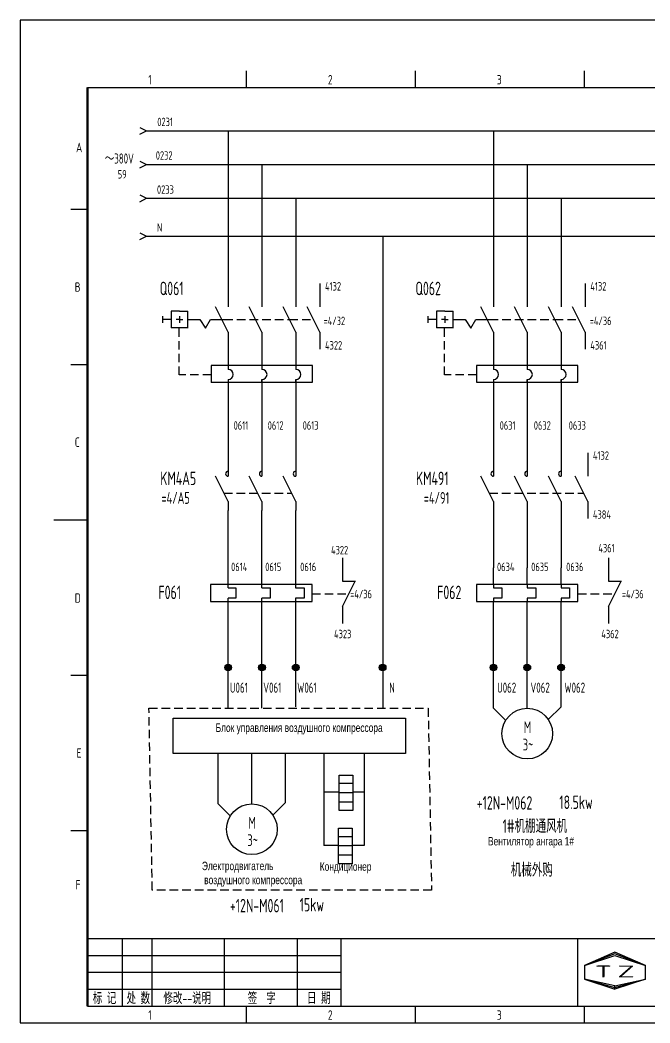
# Model space of a CAD drawing. Header units: millimetres. Extents: x 743 to 25007, y -5378 to 2245.
# Drawn here: x 4284 to 4470.4, y -699.8 to -402.8 of the extents above; entities that cross this region are included whole.
import ezdxf
from ezdxf.enums import TextEntityAlignment as Align

# ---------------------------------------------------------------- set-up
doc = ezdxf.new("R2010")
doc.units = ezdxf.units.MM
doc.header["$LTSCALE"] = 10
doc.header["$MEASUREMENT"] = 0
doc.linetypes.add('DASHED2', pattern=[0.375, 0.25, -0.125])
doc.linetypes.add('HIDDEN', pattern=[0.375, 0.25, -0.125])
doc.layers.add('CONTINUOUS', color=7, linetype='Continuous')
doc.layers.add('DASHED', color=7, linetype='HIDDEN')
doc.styles.add('ROMAN', font='ROMANC.shx', dxfattribs={"width": 0.7, "height": 0.7})
doc.styles.get("Standard").update_dxf_attribs({"font": 'isocp', "width": 0.707, "bigfont": 'intecad.shx'})

# ---------------------------------------------------------------- blocks, each defined once
blk = doc.blocks.new('1')
at = {"layer": 'CONTINUOUS'}
for p in [(1908.14, 1601.97), (1908.14, 1599.97)]:
    blk.add_line(p, (1906.14, 1600.97), dxfattribs=at)

msp = doc.modelspace()

# ---------------------------------------------------------------- hatches: boundary and pattern name
at = {"linetype": 'HIDDEN'}
h = msp.add_hatch(color=0, dxfattribs=at)
edge = h.paths.add_edge_path()
edge.add_arc((4345.61, -594.55), 1, 0, 360)
h = msp.add_hatch(color=0, dxfattribs=at)
edge = h.paths.add_edge_path()
edge.add_arc((4355.61, -594.55), 1, 0, 360)
h = msp.add_hatch(color=0, dxfattribs=at)
edge = h.paths.add_edge_path()
edge.add_arc((4365.61, -594.55), 1, 0, 360)
h = msp.add_hatch(color=0, dxfattribs=at)
edge = h.paths.add_edge_path()
edge.add_arc((4391.31, -594.55), 1, 0, 360)
h = msp.add_hatch(color=0, dxfattribs=at)
edge = h.paths.add_edge_path()
edge.add_arc((4424.11, -594.55), 1, 0, 360)
h = msp.add_hatch(color=0, dxfattribs=at)
edge = h.paths.add_edge_path()
edge.add_arc((4434.11, -594.55), 1, 0, 360)
h = msp.add_hatch(color=0, dxfattribs=at)
edge = h.paths.add_edge_path()
edge.add_arc((4444.11, -594.55), 1, 0, 360)

# ---------------------------------------------------------------- linework, layer by layer
for p, q in [((4391.35, -466.81), (4391.35, -606.61)), ((4372.76, -480.81), (4372.76, -487.77)), ((4451.26, -480.81), (4451.26, -487.77)), ((4451.26, -495.27), (4447.51, -487.77)), ((4372.76, -495.27), (4372.76, -500.27)), ((4451.26, -495.27), (4451.26, -500.27)), ((4449.11, -510.06), (4449.11, -505.09)), ((4424.11, -545.4), (4424.11, -565)), ((4434.11, -545.4), (4434.11, -565)), ((4444.11, -545.4), (4444.11, -565)), ((4345.61, -570), (4345.61, -548.08)), ((4355.61, -570), (4355.61, -548.08)), ((4365.61, -570), (4365.61, -548.08)), ((4458.13, -562.03), (4458.13, -568.99)), ((4458.13, -576.49), (4461.88, -568.99)), ((4458.13, -568.99), (4461.98, -568.99)), ((4458.13, -576.49), (4458.13, -581.49)), ((4385.84, -619.84), (4385.84, -647.25)), ((4378.45, -628.85), (4382.52, -628.85)), ((4378.45, -631.49), (4374.19, -631.49)), ((4378.45, -631.52), (4382.52, -631.52)), ((4386.08, -631.49), (4382.52, -631.49)), ((4378.45, -634.3), (4382.52, -634.3)), ((4378.21, -647.25), (4373.95, -647.25)), ((4378.21, -644.61), (4382.28, -644.61)), ((4378.21, -647.28), (4382.28, -647.28)), ((4385.84, -647.25), (4382.28, -647.25)), ((4378.21, -650.06), (4382.28, -650.06))]:
    msp.add_line(p, q)
at = {"color": 0, "linetype": 'HIDDEN'}
for p, q in [((4363.74, -491.52), (4370.89, -491.52)), ((4442.23, -491.52), (4449.39, -491.52)), ((4449.11, -572.74), (4460.01, -572.74))]:
    msp.add_line(p, q, dxfattribs=at)
at = {"color": 1}
for p, q in [((4379.44, -562.03), (4379.44, -568.99)), ((4379.44, -568.99), (4383.29, -568.99)), ((4379.44, -576.49), (4383.19, -568.99)), ((4379.44, -576.49), (4379.44, -581.49))]:
    msp.add_line(p, q, dxfattribs=at)
at = {"color": 1, "linetype": 'HIDDEN'}
msp.add_line((4370.42, -572.74), (4381.32, -572.74), dxfattribs=at)
at = {"color": 2, "linetype": 'DASHED2'}
msp.add_lwpolyline([(4322.17, -606.61), (4404.78, -606.61), (4405.78, -660.47), (4323.17, -660.47)], close=True, dxfattribs=at)
for points in [[(4329.36, -609.57), (4398.11, -609.57), (4398.11, -619.98), (4329.36, -619.98)], [(4378.45, -626.39), (4382.52, -626.39), (4382.52, -636.91), (4378.45, -636.91)], [(4378.21, -642.15), (4382.28, -642.15), (4382.28, -652.67), (4378.21, -652.67)]]:
    msp.add_lwpolyline(points, close=True)
at = {"layer": 'CONTINUOUS', "color": 3}
for p, q in [((4704.04, -402.81), (4284.04, -402.81)), ((4284.04, -402.81), (4284.04, -699.81)), ((4284.04, -699.81), (4704.04, -699.81))]:
    msp.add_line(p, q, dxfattribs=at)
at = {"layer": 'CONTINUOUS', "linetype": 'Continuous'}
for p, q in [((4351.04, -422.81), (4351.04, -417.81)), ((4401.04, -422.81), (4401.04, -417.81)), ((4451.04, -422.81), (4451.04, -417.81)), ((4299.04, -458.81), (4304.04, -458.81)), ((4299.04, -504.81), (4304.04, -504.81)), ((4294.04, -550.81), (4304.04, -550.81)), ((4299.04, -596.81), (4304.04, -596.81)), ((4299.04, -642.81), (4304.04, -642.81)), ((4304.04, -674.81), (4699.04, -674.81)), ((4314.32, -694.81), (4314.32, -674.81)), ((4323.15, -694.81), (4323.15, -674.81)), ((4344.39, -674.81), (4344.39, -694.81)), ((4366.04, -674.81), (4366.04, -694.81)), ((4379.04, -694.81), (4379.04, -674.81)), ((4449.04, -694.81), (4449.04, -674.81)), ((4304.04, -679.81), (4379.04, -679.81)), ((4460.04, -678.81), (4451.04, -682.81)), ((4460.04, -679.31), (4451.04, -682.81)), ((4451.04, -682.81), (4460.04, -679.81)), ((4469.04, -682.81), (4460.04, -678.81)), ((4469.04, -682.81), (4460.04, -679.31)), ((4460.04, -679.81), (4469.04, -682.81)), ((4451.04, -682.81), (4451.04, -686.81)), ((4469.04, -686.81), (4469.04, -682.81)), ((4304.04, -684.81), (4379.04, -684.81)), ((4451.04, -686.81), (4460.04, -689.81)), ((4460.04, -688.81), (4451.04, -686.81)), ((4451.04, -686.81), (4460.04, -689.31)), ((4460.04, -689.31), (4469.04, -686.81)), ((4469.04, -686.81), (4460.04, -689.81)), ((4460.04, -688.81), (4469.04, -686.81)), ((4460.04, -689.81), (4460.04, -688.81)), ((4460.04, -689.81), (4460.04, -688.81)), ((4304.04, -689.81), (4379.04, -689.81)), ((4351.04, -699.81), (4351.04, -694.81)), ((4401.04, -699.81), (4401.04, -694.81)), ((4451.04, -699.81), (4451.04, -694.81))]:
    msp.add_line(p, q, dxfattribs=at)
at = {"layer": 'CONTINUOUS'}
for p, q in [((4304.04, -422.81), (4699.04, -422.81)), ((4321.48, -435.6), (4672.27, -435.6)), ((4345.61, -435.6), (4345.61, -487.77)), ((4424.11, -435.6), (4424.11, -487.77)), ((4321.48, -445.6), (4674.68, -445.6)), ((4355.61, -445.6), (4355.61, -487.77)), ((4434.11, -445.6), (4434.11, -487.77)), ((4321.48, -455.6), (4672.27, -455.6)), ((4365.61, -455.6), (4365.61, -487.77)), ((4444.11, -455.6), (4444.11, -487.77)), ((4321.48, -466.81), (4672.27, -466.81)), ((4328.72, -489), (4328.72, -494)), ((4331.22, -489), (4328.72, -489)), ((4331.22, -489), (4333.72, -489)), ((4333.72, -494), (4333.72, -489)), ((4345.61, -495.27), (4341.86, -487.77)), ((4355.61, -495.27), (4351.86, -487.77)), ((4365.61, -495.27), (4361.86, -487.77)), ((4372.76, -495.27), (4369.01, -487.77)), ((4409.72, -489), (4407.22, -489)), ((4407.22, -489), (4407.22, -494)), ((4409.72, -489), (4412.22, -489)), ((4412.22, -494), (4412.22, -489)), ((4424.11, -495.27), (4420.36, -487.77)), ((4434.11, -495.27), (4430.36, -487.77)), ((4444.11, -495.27), (4440.36, -487.77)), ((4326.22, -490.5), (4326.22, -492.5)), ((4328.72, -491.5), (4326.22, -491.5)), ((4331.22, -491.5), (4330.22, -491.5)), ((4331.22, -490.5), (4331.22, -492.5)), ((4331.22, -491.5), (4332.22, -491.5)), ((4333.72, -491.5), (4337.25, -491.5)), ((4337.25, -491.5), (4338.92, -494.04)), ((4338.92, -494.04), (4340.43, -491.52)), ((4340.43, -491.52), (4344.46, -491.52)), ((4404.72, -490.5), (4404.72, -492.5)), ((4407.22, -491.5), (4404.72, -491.5)), ((4409.72, -491.5), (4408.72, -491.5)), ((4409.72, -490.5), (4409.72, -492.5)), ((4409.72, -491.5), (4410.72, -491.5)), ((4412.22, -491.5), (4415.74, -491.5)), ((4415.74, -491.5), (4417.42, -494.04)), ((4417.42, -494.04), (4418.93, -491.52)), ((4418.93, -491.52), (4422.96, -491.52)), ((4333.75, -494), (4328.72, -494)), ((4345.61, -495.27), (4345.61, -505.27)), ((4355.61, -495.27), (4355.61, -505.27)), ((4365.61, -495.27), (4365.61, -505.27)), ((4412.24, -494), (4407.22, -494)), ((4424.11, -495.27), (4424.11, -505.27)), ((4434.11, -495.27), (4434.11, -505.27)), ((4444.11, -495.27), (4444.11, -505.27)), ((4345.61, -504.25), (4345.61, -506.25)), ((4355.61, -504.25), (4355.61, -506.25)), ((4365.61, -504.25), (4365.61, -506.25)), ((4424.11, -504.25), (4424.11, -506.25)), ((4434.11, -504.25), (4434.11, -506.25)), ((4444.11, -504.25), (4444.11, -506.25)), ((4370.61, -505.08), (4340.61, -505.08)), ((4340.61, -505.13), (4340.61, -510.1)), ((4370.61, -510.06), (4370.61, -505.09)), ((4449.11, -505.08), (4419.11, -505.08)), ((4419.11, -505.11), (4419.11, -510.08)), ((4340.61, -510.08), (4370.61, -510.08)), ((4345.61, -509.25), (4345.61, -537.9)), ((4355.61, -509.25), (4355.61, -537.9)), ((4355.61, -510.25), (4355.61, -509.25)), ((4365.61, -509.25), (4365.61, -537.9)), ((4365.61, -510.25), (4365.61, -509.25)), ((4419.11, -510.08), (4449.11, -510.08)), ((4424.11, -509.25), (4424.11, -537.9)), ((4434.11, -509.25), (4434.11, -537.9)), ((4434.11, -510.25), (4434.11, -509.25)), ((4444.11, -509.25), (4444.11, -537.9)), ((4444.11, -510.25), (4444.11, -509.25)), ((4452.02, -530.93), (4452.02, -537.9)), ((4345.61, -545.4), (4341.86, -537.9)), ((4355.61, -545.4), (4351.86, -537.9)), ((4365.61, -545.4), (4361.86, -537.9)), ((4424.11, -545.4), (4420.36, -537.9)), ((4434.11, -545.4), (4430.36, -537.9)), ((4444.11, -545.4), (4440.36, -537.9)), ((4452.02, -545.4), (4448.27, -537.9)), ((4345.61, -545.4), (4345.61, -548.08)), ((4355.61, -545.4), (4355.61, -548.08)), ((4365.61, -545.4), (4365.61, -548.08)), ((4452.02, -545.4), (4452.02, -550.4)), ((4424.11, -570), (4424.11, -565)), ((4434.11, -570), (4434.11, -565)), ((4444.11, -570), (4444.11, -565)), ((4419.11, -570), (4419.11, -575)), ((4429.11, -570), (4419.11, -570)), ((4424.11, -570), (4424.11, -571)), ((4439.11, -570), (4429.11, -570)), ((4434.11, -570), (4434.11, -571)), ((4449.11, -570), (4439.11, -570)), ((4444.11, -570), (4444.11, -571)), ((4449.11, -575), (4449.11, -570)), ((4424.11, -571), (4426.61, -571)), ((4426.61, -571), (4426.61, -574)), ((4434.11, -571), (4436.61, -571)), ((4436.61, -571), (4436.61, -574)), ((4444.11, -571), (4446.61, -571)), ((4446.61, -571), (4446.61, -574)), ((4345.61, -606.64), (4345.61, -574)), ((4355.61, -606.64), (4355.61, -574)), ((4365.61, -606.18), (4365.61, -574)), ((4419.11, -575), (4424.11, -575)), ((4426.61, -574), (4424.11, -574)), ((4424.11, -574), (4424.11, -575)), ((4424.11, -606.64), (4424.11, -575)), ((4424.11, -575), (4429.11, -575)), ((4429.11, -575), (4434.11, -575)), ((4436.61, -574), (4434.11, -574)), ((4434.11, -574), (4434.11, -575)), ((4434.11, -606.64), (4434.11, -575)), ((4434.11, -575), (4439.11, -575)), ((4439.11, -575), (4444.11, -575)), ((4444.11, -574), (4444.11, -575)), ((4446.61, -574), (4444.11, -574)), ((4444.11, -606.18), (4444.11, -575)), ((4444.11, -575), (4449.11, -575)), ((4345.61, -594.59), (4345.61, -594.59)), ((4355.61, -594.59), (4355.61, -594.59)), ((4424.11, -594.59), (4424.11, -594.59)), ((4434.11, -594.59), (4434.11, -594.59)), ((4427.74, -610.23), (4424.11, -606.6)), ((4424.11, -606.64), (4424.11, -606.64)), ((4434.11, -606.64), (4434.11, -606.64)), ((4440.34, -609.94), (4444.11, -606.18)), ((4342.62, -634.95), (4342.62, -619.84)), ((4352.62, -634.95), (4352.62, -619.84)), ((4362.62, -634.49), (4362.62, -619.84)), ((4373.95, -619.84), (4373.95, -647.25)), ((4346.26, -638.54), (4342.62, -634.91)), ((4358.86, -638.26), (4362.62, -634.49)), ((4304.04, -694.81), (4699.04, -694.81))]:
    msp.add_line(p, q, dxfattribs=at)
at = {"layer": 'CONTINUOUS', "lineweight": 50}
msp.add_line((4304.04, -422.81), (4304.04, -694.81), dxfattribs=at)
at = {"layer": 'CONTINUOUS', "color": 1}
for p, q in [((4350.42, -570), (4340.42, -570)), ((4340.42, -570), (4340.42, -575)), ((4345.61, -571), (4345.61, -568.61)), ((4360.42, -570), (4350.42, -570)), ((4355.61, -571), (4355.61, -569.1)), ((4370.42, -570), (4360.42, -570)), ((4365.61, -571), (4365.61, -569.22)), ((4370.42, -575), (4370.42, -570)), ((4345.61, -571), (4347.92, -571)), ((4347.92, -571), (4347.92, -574)), ((4355.58, -571), (4358.08, -571)), ((4358.08, -571), (4358.08, -574)), ((4365.58, -571), (4368.08, -571)), ((4368.08, -571), (4368.08, -574)), ((4340.42, -575), (4345.42, -575)), ((4345.42, -575), (4350.42, -575)), ((4347.92, -574), (4345.61, -574)), ((4350.42, -575), (4355.42, -575)), ((4355.42, -575), (4360.42, -575)), ((4358.08, -574), (4355.58, -574)), ((4360.42, -575), (4365.42, -575)), ((4365.42, -575), (4370.42, -575)), ((4368.08, -574), (4365.58, -574))]:
    msp.add_line(p, q, dxfattribs=at)
at = {"layer": 'CONTINUOUS'}
for centre, radius in [((4345.61, -594.55), 1), ((4355.61, -594.55), 1), ((4365.61, -594.55), 1), ((4391.31, -594.55), 1), ((4424.11, -594.55), 1), ((4434.11, -594.55), 1), ((4444.11, -594.55), 1), ((4434.11, -614.13), 7.5), ((4352.62, -642.45), 7.5)]:
    msp.add_circle(centre, radius, dxfattribs=at)
for centre, radius, start, end in [((4345.61, -507.75), 1.5, 270, 90), ((4355.61, -507.75), 1.5, 270, 90), ((4365.61, -507.75), 1.5, 270, 90), ((4424.11, -507.75), 1.5, 270, 90), ((4434.11, -507.75), 1.5, 270, 90), ((4444.11, -507.75), 1.5, 270, 90), ((4345.61, -537.17), 0.75, 90.1391, 269.8609), ((4355.61, -537.17), 0.75, 90.1391, 269.8609), ((4365.61, -537.17), 0.75, 90.1391, 269.8609), ((4424.11, -537.17), 0.75, 90.1391, 269.8609), ((4434.11, -537.17), 0.75, 90.1391, 269.8609), ((4444.11, -537.17), 0.75, 90.1391, 269.8609)]:
    msp.add_arc(centre, radius, start, end, dxfattribs=at)
at = {"layer": 'DASHED'}
for p, q in [((4344.46, -491.52), (4363.74, -491.52)), ((4422.96, -491.52), (4442.23, -491.52)), ((4331.1, -507.9), (4331.1, -494)), ((4409.59, -507.9), (4409.59, -494)), ((4340.61, -507.9), (4331.1, -507.9)), ((4419.11, -507.9), (4409.59, -507.9)), ((4344.36, -542.9), (4364.36, -542.9)), ((4422.86, -542.9), (4450.77, -542.9))]:
    msp.add_line(p, q, dxfattribs=at)

# ---------------------------------------------------------------- block references
at = {"rotation": 180}
for p in [(6227.61, 1165.37), (6227.61, 1155.37), (6227.61, 1145.37), (6227.61, 1134.16)]:
    msp.add_blockref('1', p, dxfattribs=at)

# ---------------------------------------------------------------- texts
at = {"width": 0.707}
for s, height, p in [('0231', 2.5, (4324.64, -434.23)), ('～380V', 3, (4309.05, -445.32)), ('0232', 2.5, (4324.2, -444.16)), ('59', 2.5, (4312.94, -449.74)), ('0233', 2.5, (4324.55, -454.26)), ('N', 2.5, (4324.55, -465.47)), ('4132', 2.5, (4374.27, -482.92)), ('4132', 2.5, (4452.77, -482.92)), ('=4/32', 2.5, (4373.85, -493.14)), ('=4/36', 2.5, (4452.59, -493.14)), ('4322', 2.5, (4374.27, -500.39)), ('4361', 2.5, (4452.77, -500.39)), ('0611', 2.5, (4347.22, -524.12)), ('0612', 2.5, (4357.32, -524.12)), ('0613', 2.5, (4367.66, -524.12)), ('0631', 2.5, (4425.94, -524.12)), ('0632', 2.5, (4436.04, -524.12)), ('0633', 2.5, (4446.38, -524.12)), ('4132', 2.5, (4453.53, -533.04)), ('4384', 2.5, (4453.53, -550.51)), ('4322', 2.5, (4376.05, -561.03)), ('0634', 2.5, (4425.16, -566.01)), ('0635', 2.5, (4435.27, -566.01)), ('0636', 2.5, (4445.61, -566.01)), ('=4/36', 2.5, (4462.1, -574.05)), ('4323', 2.5, (4376.94, -585.88)), ('U061', 3, (4346.14, -602.01)), ('V061', 3, (4356, -602.01)), ('W061', 3, (4366.04, -602.01)), ('N', 3, (4393.28, -602.01)), ('U062', 3, (4425.2, -602.01)), ('V062', 3, (4435.06, -602.01)), ('W062', 3, (4445.1, -602.01)), ('+12N-M062', 4, (4419.16, -636.64)), ('1#机棚通风机', 4, (4426.79, -643.52)), ('+12N-M061', 4, (4346.13, -667.07)), ('15kw', 4, (4366.76, -666.79))]:
    msp.add_text(s, height=height, dxfattribs=at).set_placement(p)
at = {"color": 1, "width": 0.707}
for s, height, p in [('=4/A5', 3.5, (4325.88, -546.08)), ('=4/91', 3.5, (4403.5, -546.08)), ('4361', 2.5, (4455.14, -560.44)), ('0614', 2.5, (4346.48, -566.01)), ('0615', 2.5, (4356.58, -566.01)), ('0616', 2.5, (4366.92, -566.01)), ('=4/36', 2.5, (4381.71, -574.05)), ('4362', 2.5, (4456.02, -585.88)), ('18.5kw', 4, (4443.59, -636.46)), ('机械外购', 4, (4429.22, -656.5))]:
    msp.add_text(s, height=height, dxfattribs=at).set_placement(p)
at = {"char_height": 2.5, "width": 48.3895, "attachment_point": 1}
for s, insert in [('{\\fArial|b0|i0|c204|p34;Блок управления воздушного компрессора}', (4341.91, -611.13)), ('{\\fArial|b0|i0|c204|p34;Вентилятор ангара 1#}', (4422.5, -644.74)), ('{\\fArial|b0|i0|c204|p34;Электродвигатель\\fArial|b0|i0|c0|p34;\\P\\fArial|b0|i0|c204|p34; воздушного компрессора}', (4337.84, -652.06)), ('{\\fArial|b0|i0|c204|p34;Кондиционер }', (4372.72, -652.25))]:
    msp.add_mtext(s, dxfattribs=dict(at, insert=insert))
at = {"layer": 'CONTINUOUS', "linetype": 'Continuous', "style": 'ROMAN'}
for s, height, width, p in [('1', 2.8, 0.7, (4321.97, -421.87)), ('2', 2.8, 0.7, (4375.13, -421.87)), ('3', 2.8, 0.7, (4425.11, -421.87)), ('A', 2.8, 0.7, (4300.61, -441.96)), ('B', 2.8, 0.7, (4300.22, -483.28)), ('C', 2.8, 0.7, (4300.22, -529.22)), ('D', 2.8, 0.7, (4300.22, -575.39)), ('E', 2.8, 0.7, (4300.78, -621.28)), ('F', 2.8, 0.7, (4300.43, -660.28)), ('T', 3.5, 1.8, (4454.04, -686.31)), ('Z', 3.5, 1.8, (4460.74, -686.31)), ('1', 2.8, 0.7, (4321.97, -698.87)), ('2', 2.8, 0.7, (4375.13, -698.87)), ('3', 2.8, 0.7, (4425.11, -698.87))]:
    msp.add_text(s, height=height, dxfattribs=dict(at, width=width)).set_placement(p)
at = {"layer": 'CONTINUOUS', "width": 0.707}
for s, height, p in [('Q061', 4, (4325.36, -484.29)), ('Q062', 4, (4401.02, -484.29)), ('F062', 4, (4407.46, -574.3)), ('M', 3.5, (4433.1, -614)), ('3~', 3.5, (4432.78, -619.13)), ('M', 3.5, (4351.62, -642.31)), ('3~', 3.5, (4351.3, -647.44))]:
    msp.add_text(s, height=height, dxfattribs=at).set_placement(p)
at = {"layer": 'CONTINUOUS', "color": 1, "width": 0.707}
for s, p in [('KM4A5', (4325.53, -540.54)), ('KM491', (4401.19, -540.54)), ('F061', (4325, -574.3))]:
    msp.add_text(s, height=4, dxfattribs=at).set_placement(p)
at = {"layer": 'CONTINUOUS', "width": 0.67}
for s, p in [('标 记', (4309.04, -692.31)), ('处 数', (4319.04, -692.31)), ('修改--说明', (4333.51, -692.31)), ('签  字', (4355.54, -692.31)), ('日 期', (4372.42, -692.31))]:
    msp.add_text(s, height=3.5, dxfattribs=at).set_placement(p, align=Align.MIDDLE)

doc.saveas('drawing.dxf')
